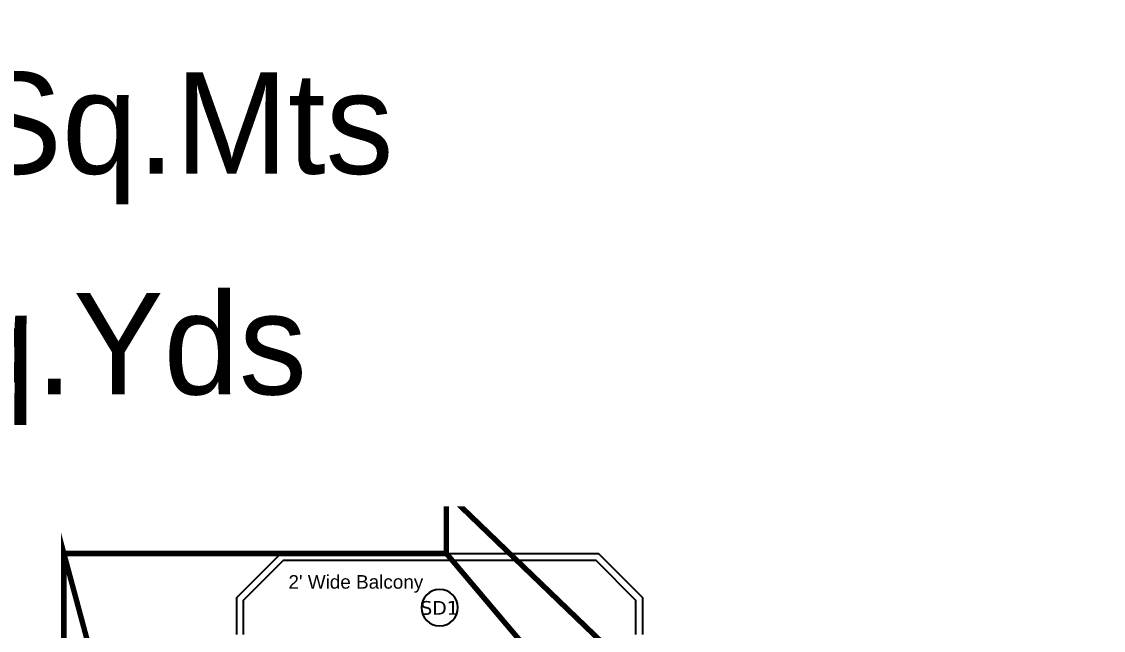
# Model space of a CAD drawing. Header units: millimetres. Extents: x -179928 to 528275, y -469666 to 511935.
# Drawn here: x 162735 to 170738, y 97007 to 101508 of the extents above; entities that cross this region are included whole.
import ezdxf
from ezdxf import colors
from ezdxf.entities.mleader import LeaderData, LeaderLine
from ezdxf.enums import TextEntityAlignment as Align
from ezdxf.math import Vec2, Vec3

# ---------------------------------------------------------------- set-up
doc = ezdxf.new("R2010")
doc.units = ezdxf.units.MM
doc.linetypes.add('DASHED', pattern=[0.75, 0.5, -0.25])
for name, color, linetype in [('ad-Lvl-Entance road', 4, 'Continuous'), ('ad-Plot Areas-Sq.Mts', 7, 'Continuous'), ('ad-Plot Areas-Sq.Yds', 7, 'Continuous'), ('ad-Primary Roof', 5, 'Continuous'), ('ad-Railing', 6, 'Continuous'), ('ad-Secondary Roof', 6, 'Continuous'), ('ad-Text main', 7, 'Continuous'), ('ad-Text Main_Door&window Label', 7, 'Continuous'), ('ad-Wall', 240, 'Continuous')]:
    doc.layers.add(name, color=color, linetype=linetype)
doc.styles.add('6 U T S R N_Typical Floor Plan$0$3BHK-E(NB)$0$grid_text', font='verdana.ttf', dxfattribs={"width": 0.9})
doc.styles.add('MtX_Century_Gothic', font='GOTHIC.TTF')
doc.styles.get("Standard").update_dxf_attribs({"font": 'arial.ttf'})

# ---------------------------------------------------------------- blocks, each defined once
blk = doc.blocks.new('6 U T S R N_Typical Floor Plan$0$ad_Window Tag')
blk.add_circle((0, 0), 150)
at = {"style": '6 U T S R N_Typical Floor Plan$0$3BHK-E(NB)$0$grid_text', "width": 0.9}
blk.add_attdef('D1', text='', height=125, dxfattribs=at).set_placement((0, 0), align=Align.MIDDLE_CENTER)
blk = doc.blocks.new('zw$3849')
at = {"layer": 'ad-Text main', "insert": (2330, 13995), "char_height": 100, "width": 2237.11, "attachment_point": 5, "bg_fill": 2}
blk.add_mtext("\\pxqd;2' Wide Balcony", dxfattribs=at)
at = {"layer": 'ad-Text Main_Door&window Label'}
ref = blk.add_blockref('6 U T S R N_Typical Floor Plan$0$ad_Window Tag', (2330, 13820), dxfattribs=dict(at, xscale=-0.9, yscale=0.9, zscale=0.9))
ref.add_attrib('D1', 'SD1', dxfattribs={"height": 101.25, "rotation": 1800, "style": '6 U T S R N_Typical Floor Plan$0$3BHK-E(NB)$0$grid_text'}).set_placement((2329, 13817.9), align=Align.MIDDLE_CENTER)
blk = doc.blocks.new('zw$42B5')
at = {"layer": 'ad-Railing'}
for points in [[(830, 13620), (830, 13895), (1155, 14220), (3505, 14220), (3830, 13895), (3830, 13620)], [(880, 13620), (880, 13874.3), (1175.7, 14170), (3484.3, 14170), (3780, 13874.3), (3780, 13620)]]:
    blk.add_lwpolyline(points, dxfattribs=at)
blk = doc.blocks.new('1625E_Roof Plan')
at = {"layer": 'ad-Primary Roof', "linetype": 'DASHED', "ltscale": 2, "const_width": 40}
blk.add_lwpolyline([(12570, 14670), (2380, 14670), (7475, 9770)], close=True, dxfattribs=at)
blk.add_lwpolyline([(2380, 14670), (2380, 14220)], dxfattribs=at)
at = {"layer": 'ad-Secondary Roof', "linetype": 'DASHED', "ltscale": 2, "const_width": 40}
for points in [[(-450, 14220), (361.7, 11207.5), (-450, 8195)], [(2380, 8195), (4927.5, 11207.5), (2380, 14220), (-450, 14220), (-450, 8195)]]:
    blk.add_lwpolyline(points, close=True, dxfattribs=at)
blk = doc.blocks.new('1625_East Villa')
at = {"layer": 'ad-Text main'}
blk.add_blockref('zw$3849', (0, 0), dxfattribs=at)
at = {"layer": 'ad-Wall'}
blk.add_blockref('zw$42B5', (0, 0), dxfattribs=at)
blk.add_blockref('1625E_Roof Plan', (0, 0))
blk = doc.blocks.new("All Plot's Villa Plans")
at = {"ltscale": 5}
blk.add_blockref('1625_East Villa', (163497.6, 83354.9), dxfattribs=at)
blk = doc.blocks.new('A$Cbbea0351')
at = {"layer": 'ad-Plot Areas-Sq.Mts', "linetype": 'Continuous', "insert": (-205603.6, -365969.1), "char_height": 750, "width": 7350.18, "attachment_point": 5, "style": 'MtX_Century_Gothic', "bg_fill": 3, "box_fill_scale": 1.5, "bg_fill_color": 257, "bg_fill_transparency": 0}
blk.add_mtext('1587.80 Sq.Mts', dxfattribs=at)
at = {"layer": 'ad-Plot Areas-Sq.Yds', "linetype": 'Continuous', "insert": (-205603.6, -367600.7), "char_height": 750, "width": 5886.633, "attachment_point": 5, "style": 'MtX_Century_Gothic', "bg_fill": 3, "box_fill_scale": 1.5, "bg_fill_color": 257, "bg_fill_transparency": 0}
blk.add_mtext('1899 Sq.Yds', dxfattribs=at)
blk = doc.blocks.new('Plot Numbers')
at = {"ltscale": 5}
blk.add_blockref('A$Cbbea0351', (367576.8, 466613.8), dxfattribs=at)
blk = doc.blocks.new('zw$1B0B')
at = {"layer": 'ad-Lvl-Entance road'}
ml = blk.add_multileader_mtext('Standard', dxfattribs=at)
ml.set_content('{\\fArial|b1|i0|c0|p34;497.57}', color=256)
ml.set_leader_properties()
ml.build(insert=Vec2(0, 0))
ml.multileader.update_dxf_attribs({"has_text_frame": 1, "arrow_head_size": 1219.2, "scale": 12})
ctx = ml.context
ctx.base_point, ctx.scale, ctx.char_height, ctx.arrow_head_size, ctx.landing_gap_size, ctx.plane_origin = Vec3(214464.6, -285.9), 12, 1219.186, 1219.2, 609.6, Vec3(222625.2, -5006.2)
ctx.text_align_type = 2
notes = []
notes.append((ctx, [(0, (1, 1, 0), (221630.9, -285.9), (-1, 0), 845, [(0, [(222625.2, -5006.2)], 0, [])])]))
ctx.mtext.insert, ctx.mtext.width, ctx.mtext.defined_height, ctx.mtext.alignment, ctx.mtext.flow_direction = Vec3(220176.4, 334.5), 5138.489, 1392.4, 3, 5
ctx.mtext.has_bg_fill, ctx.mtext.bg_color, ctx.mtext.bg_scale_factor, ctx.mtext.bg_transparency, ctx.mtext.use_window_bg_color = 1, -1027028792, 1.5, 0, 1
for ctx, leaders in notes:
    for number, flags, end, landing, length, lines in leaders:
        leader = LeaderData()
        leader.index, (leader.has_last_leader_line, leader.has_dogleg_vector, leader.attachment_direction) = number, flags
        leader.last_leader_point, leader.dogleg_vector, leader.dogleg_length = Vec3(end), Vec3(landing), length
        for number, points, colour, breaks in lines:
            line = LeaderLine()
            line.index, line.vertices, line.color, line.breaks = number, Vec3.list(points), colors.encode_raw_color(colour), breaks
            leader.lines.append(line)
        ctx.leaders.append(leader)

msp = doc.modelspace()

# ---------------------------------------------------------------- block references
at = {"ltscale": 5}
msp.add_blockref("All Plot's Villa Plans", (0, 0), dxfattribs=at)

# ---------------------------------------------------------------- next in the draw order: block references
at = {"layer": 'ad-Lvl-Entance road', "ltscale": 5}
msp.add_blockref('zw$1B0B', (-5982.9, 99418.6), dxfattribs=at)

# ---------------------------------------------------------------- next in the draw order: block references
at = {"ltscale": 5}
msp.add_blockref('Plot Numbers', (0, 0), dxfattribs=at)

doc.saveas('drawing.dxf')
